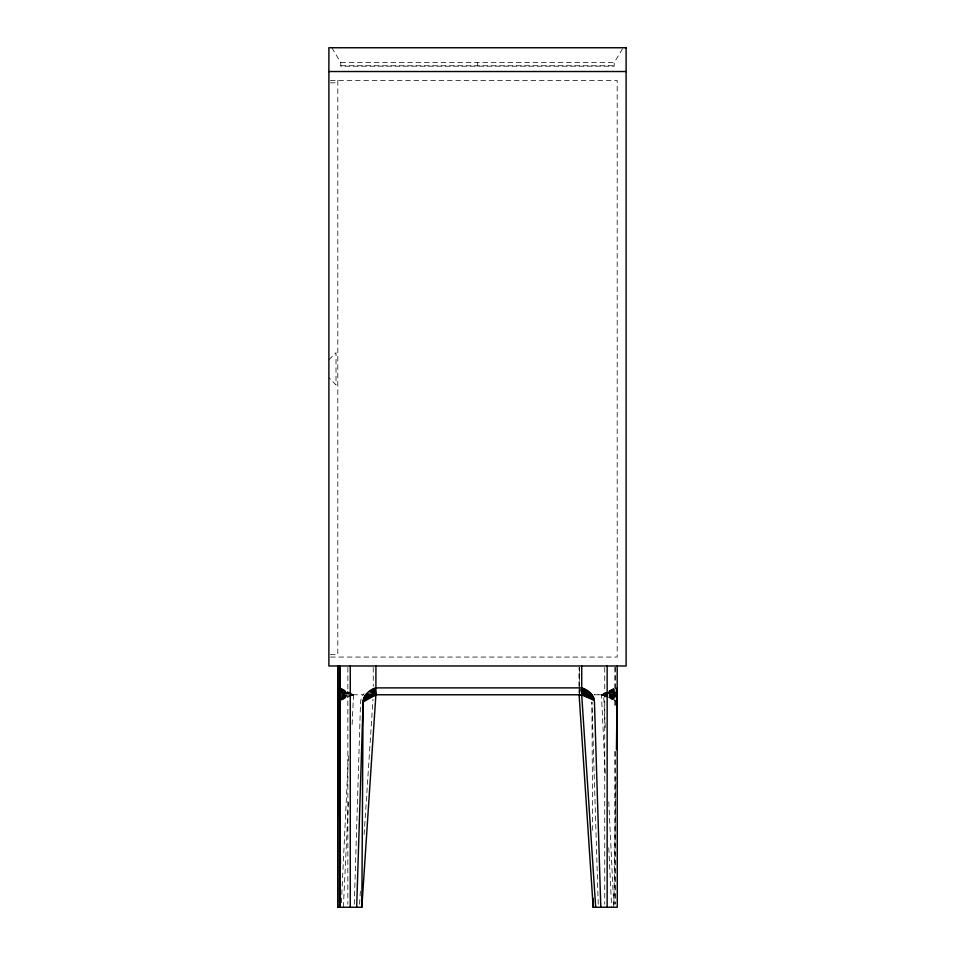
<?xml version="1.0" encoding="UTF-8"?>
<svg xmlns="http://www.w3.org/2000/svg" width="955" height="955" viewBox="0 0 955 955"><rect width="100%" height="100%" fill="white"/><g stroke="black" fill="none" stroke-linecap="round" stroke-linejoin="round"><path stroke-width="0.72" stroke-dasharray="4.78 3.58" d="M615.08 751.036L615.068 904.278L615.044 750.869M615.092 704.921L615.127 665.981M613.874 904.278L615.975 777.824M354.293 904.278L360.548 701.949L361.42 697.663L363.974 693.7M341.389 902.797L348.563 752.731M343.37 907.25L348.563 798.786M352.12 724.499L353.553 694.774L349.817 693.091M359.534 904.278L360.513 889.415M364.118 834.443L372.999 699.239M579.291 693.473L579.828 689.546M579.482 693.545L580.938 688.603M331.863 47.75L340.78 62.612L340.78 66.181L614.22 66.181L614.22 62.612L623.138 47.75M328.89 359.832L336.017 352.705L336.017 384.805L328.89 377.667M341.46 699.991L348.873 696.076M601.59 694.774L607.75 691.647M608.98 691.014L615.127 687.887L606.425 692.268M605.219 727.471L603.656 694.774L607.356 692.9L603.656 694.774L594.01 694.774L607.726 694.834M608.586 692.268L617.193 687.887M605.219 773.526L601.447 694.774L605.183 692.9M608.586 692.399L617.193 688.245M607.368 696.732L603.656 694.774L607.726 692.924M609.075 692.303L617.205 688.603M615.092 700.504L601.447 694.774L607.667 691.969M608.908 691.408L615.127 688.603M607.738 696.064L603.656 694.774L607.726 693.043L603.656 694.774L607.738 696.493M609.075 692.471L617.205 689.009M341.83 698.785L348.623 695.92M339.908 700.504L348.098 697.066M349.458 696.493L353.553 694.774L349.446 693.175M609.075 692.638L617.205 689.426M615.092 699.072L601.447 694.774L615.115 689.426M607.738 695.646L603.656 694.774L607.726 693.449M609.087 693.008L617.216 690.358M615.092 697.663L601.447 694.774L615.115 690.358M341.842 697.783L348.623 695.634M339.908 699.072L348.098 696.493M349.458 696.064L353.553 694.774L349.446 693.449M607.738 695.228L603.656 694.774L607.726 693.76M609.087 693.426L617.216 691.384M615.092 696.291L601.447 694.774L615.104 691.384M341.842 696.804L348.623 695.359M339.908 697.663L348.098 695.932M349.458 695.646L353.553 694.774L349.458 693.76M615.092 694.965L601.447 694.774L615.104 692.506M341.842 695.837L348.623 695.085M339.908 696.291L348.098 695.383M349.458 695.228L353.553 694.774L349.458 694.094M601.447 694.774L615.092 693.7M603.656 694.774L607.726 694.452M609.087 694.345L617.228 693.7M339.908 694.965L348.623 694.822M349.458 694.834L353.553 694.774L349.458 694.452M340.78 62.612L614.22 62.612M340.78 65.752L614.22 65.752M330.37 80.447L617.193 80.447L617.193 657.064L330.37 657.064M330.37 82.822L337.807 82.822M330.37 654.676L337.807 654.676M352.813 694.774L363.055 694.774M609.087 694.858L617.228 694.965M339.908 693.7L348.086 694.345M341.842 694.022L348.623 694.56M609.087 695.383L617.228 696.291M339.896 692.506L348.086 693.867M609.087 695.932L617.228 697.663M339.896 691.384L348.086 693.426M341.854 692.411L348.623 694.106M609.087 696.493L617.24 699.072M341.257 690.799L348.086 693.008M341.854 691.683L348.635 693.891M339.885 689.426L348.086 692.638M341.854 691.026L348.635 693.712M609.087 697.066L617.24 700.504M341.854 690.74L348.635 693.628L341.866 690.453M339.873 688.603L348.575 692.53M341.496 690.023L348.873 693.593L341.496 689.761M341.114 688.507L351.058 693.521M339.873 687.887L348.48 692.268M349.721 692.9L353.41 694.774M608.598 697.389L617.24 701.949M608.777 801.758L613.826 907.25M608.777 847.813L611.63 907.25M598.236 904.278L591.909 701.949L592.709 832.867M579.088 690.644L579.112 693.402M615.044 667.461L615.044 706.187M604.742 667.461L604.742 904.266M579.566 667.414L579.566 686.132M579.566 687.564L579.566 693.33M579.196 686.132L579.196 667.414L579.076 686.418M579.196 687.564L579.196 693.33M477.5 62.612L477.5 66.181M373.25 667.414L373.25 686.418M347.847 667.461L347.847 904.266M337.807 80.447L337.807 657.064"/><path stroke-width="1.43" d="M375.924 665.981L375.888 694.774L361.838 907.25L337.724 907.25L337.807 665.981M361.838 907.25L363.091 701.949C363.21 694.858 369.74 689.952 375.924 687.887L581.75 687.887C587.91 689.94 594.344 694.894 594.452 701.949L600.802 907.25M581.75 665.981L581.702 694.774L595.669 907.25M581.75 687.887L581.691 694.774L594.356 700.504M616.441 749.556L617.193 687.887M356.681 907.25L363.091 701.949L375.888 694.774L582.096 694.774M583.601 688.603L581.691 694.774L593.58 697.663M585.355 689.426L581.702 694.774L592.9 696.291M586.979 690.358L581.702 694.774L594.058 699.072M340.231 700.636L337.76 701.949L340.458 864.108M588.471 691.384L581.702 694.774L592.052 694.965M363.187 700.504L375.888 694.774L374.993 688.245M337.76 700.504L340.481 699.358M363.485 699.072L375.888 694.774L374.062 688.603M337.76 699.072L340.481 698.212M589.832 692.506L581.702 694.774L591.026 693.7M363.974 697.663L375.888 694.774L373.178 689.009M337.772 697.663L340.481 697.09M364.655 696.291L375.888 694.774L372.283 689.426M337.772 696.291L340.481 695.992M365.514 694.965L375.888 694.774L370.647 690.358M337.772 694.965L340.481 694.93M328.89 71.53L626.11 71.53M339.873 687.887L339.873 665.981L339.956 907.25L339.873 687.887L337.807 687.887L340.267 689.14M582.502 694.763L579.112 694.774L593.162 907.25L617.276 907.25L617.193 665.981M337.772 693.7L340.481 693.915M366.553 693.7L375.888 694.774L369.131 691.384M337.784 691.384L340.493 692.065M337.784 690.358L340.493 691.241M337.795 689.426L340.505 690.501M337.795 689.009L340.505 690.167M337.795 688.603L340.505 689.832M337.807 688.245L340.267 689.426M593.103 898.321L593.162 907.25M607.153 665.981L607.153 907.25M350.258 665.981L350.258 907.25M337.724 665.981L337.724 907.25M626.11 47.75L328.89 47.75L328.89 665.981L626.11 665.981L626.11 47.75"/></g></svg>
